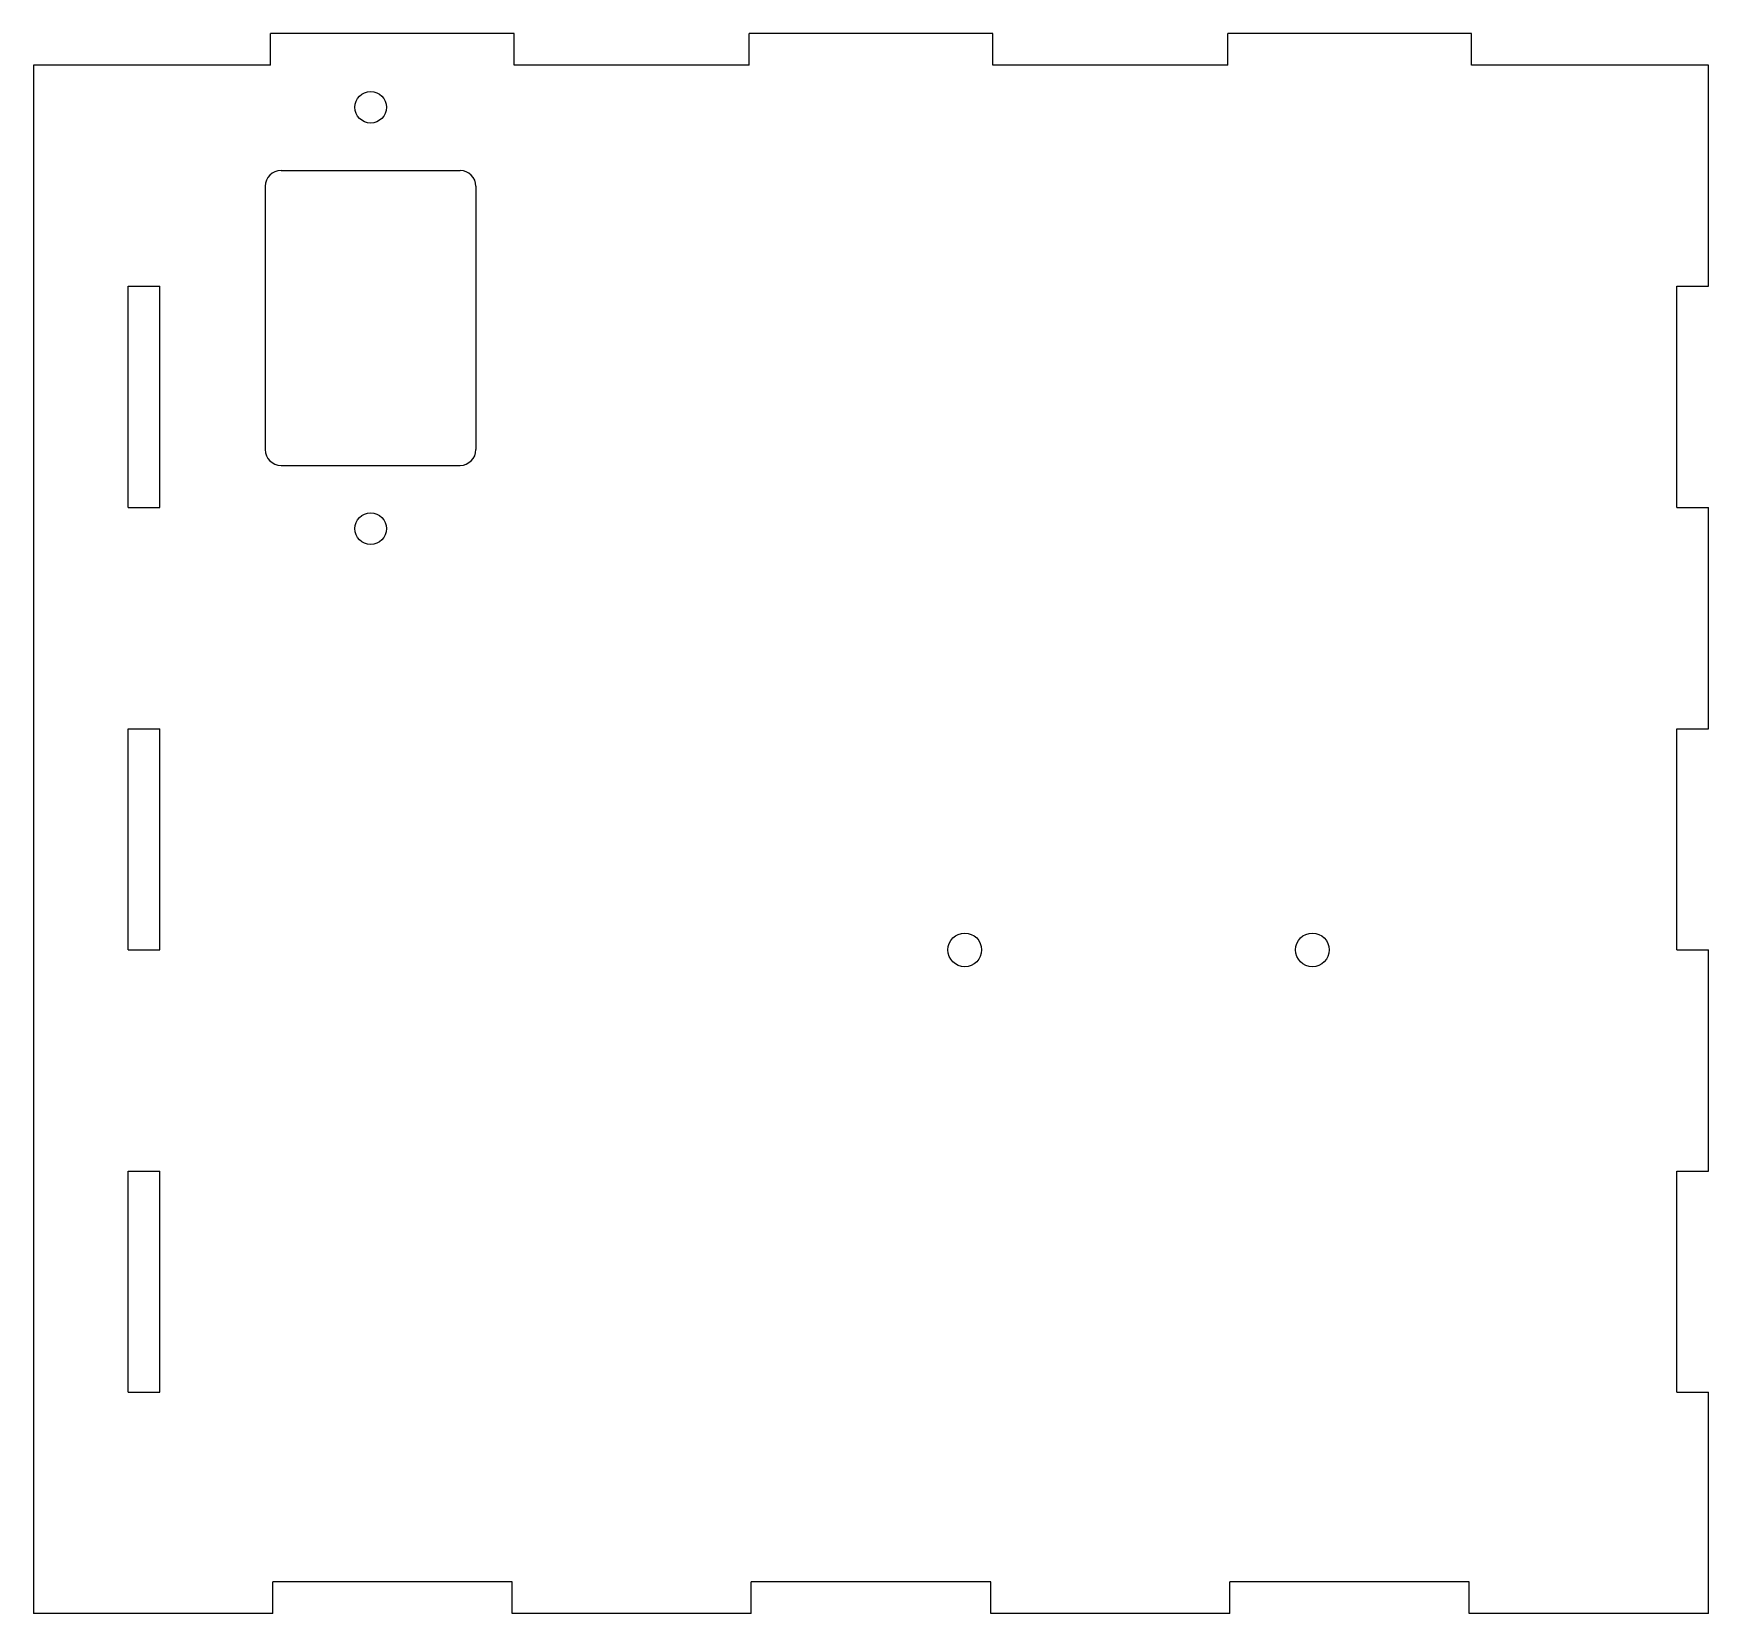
# Model space of a CAD drawing. Extents: x -9 to 150, y -75 to 75.
import ezdxf

# ---------------------------------------------------------------- set-up
doc = ezdxf.new("R2010")
doc.units = 0
doc.header["$MEASUREMENT"] = 0
doc.layers.add('VISIBLE', color=7, linetype='CONTINUOUS')

msp = doc.modelspace()

# ---------------------------------------------------------------- linework, layer by layer
at = {"layer": 'VISIBLE'}
for p, q in [((36.63, 75), (13.51, 75)), ((13.51, 72), (13.51, 75)), ((36.63, 72), (36.63, 75)), ((82.06, 75), (58.94, 75)), ((58.94, 72), (58.94, 75)), ((82.06, 72), (82.06, 75)), ((127.49, 75), (104.37, 75)), ((104.37, 72), (104.37, 75)), ((127.49, 72), (127.49, 75)), ((13.51, 72), (-9, 72)), ((-9, 72), (-9, -75)), ((58.94, 72), (36.63, 72)), ((104.37, 72), (82.06, 72)), ((150, 72), (127.49, 72)), ((150, 51), (150, 72)), ((13, 60.5), (13, 35.5)), ((14.5, 62), (31.5, 62)), ((33, 60.5), (33, 35.5)), ((0, 30), (0, 51)), ((0, 51), (3, 51)), ((3, 30), (3, 51)), ((147, 30), (147, 51)), ((147, 51), (150, 51)), ((14.5, 34), (31.5, 34)), ((0, 30), (3, 30)), ((147, 30), (150, 30)), ((150, 9), (150, 30)), ((0, -12), (0, 9)), ((0, 9), (3, 9)), ((3, -12), (3, 9)), ((147, -12), (147, 9)), ((147, 9), (150, 9)), ((0, -12), (3, -12)), ((147, -12), (150, -12)), ((150, -33), (150, -12)), ((0, -54), (0, -33)), ((0, -33), (3, -33)), ((3, -54), (3, -33)), ((147, -54), (147, -33)), ((147, -33), (150, -33)), ((0, -54), (3, -54)), ((147, -54), (150, -54)), ((150, -75), (150, -54)), ((13.71, -75), (13.71, -72)), ((36.43, -72), (13.71, -72)), ((36.43, -75), (36.43, -72)), ((59.14, -75), (59.14, -72)), ((81.86, -72), (59.14, -72)), ((81.86, -75), (81.86, -72)), ((104.57, -75), (104.57, -72)), ((127.29, -72), (104.57, -72)), ((127.29, -75), (127.29, -72)), ((13.71, -75), (-9, -75)), ((59.14, -75), (36.43, -75)), ((104.57, -75), (81.86, -75)), ((150, -75), (127.29, -75))]:
    msp.add_line(p, q, dxfattribs=at)
for centre, radius in [((23, 68), 1.5), ((23, 28), 1.5), ((79.4, -12), 1.6), ((112.4, -12), 1.6)]:
    msp.add_circle(centre, radius, dxfattribs=at)
for centre, start, end in [((14.5, 60.5), 90, 180), ((31.5, 60.5), 0, 90), ((14.5, 35.5), 180, 270), ((31.5, 35.5), 270, 0)]:
    msp.add_arc(centre, 1.5, start, end, dxfattribs=at)

doc.saveas('drawing.dxf')
